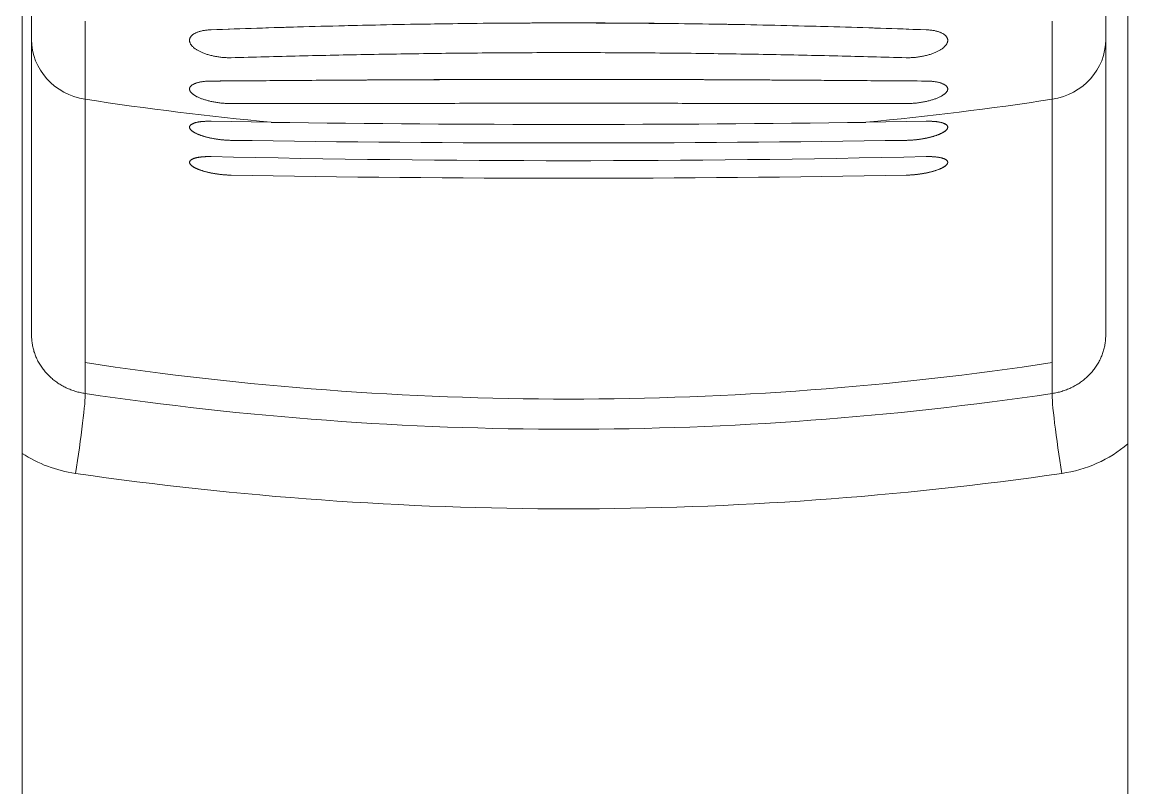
# Model space of a CAD drawing. Header units: millimetres. Extents: x 2046 to 14753, y 2361 to 29276.
# Drawn here: x 10220.914 to 10222.664, y 3723.479 to 3724.69 of the extents above; entities that cross this region are included whole.
import ezdxf

# ---------------------------------------------------------------- set-up
doc = ezdxf.new("R2010")
doc.units = ezdxf.units.MM

msp = doc.modelspace()

# ---------------------------------------------------------------- linework, layer by layer
at = {"color": 8, "lineweight": 9}
for p, q in [((10220.9138, 3721.6286), (10220.9138, 3725.1957)), ((10222.6638, 3725.1957), (10222.6638, 3722.0886)), ((10222.6638, 3721.6286), (10222.6638, 3725.1957))]:
    msp.add_line(p, q, dxfattribs=at)
at = {"color": 8, "lineweight": 9, "ltscale": 0.029478}
for p, q in [((10220.9288, 3724.6628), (10220.9288, 3724.7807)), ((10222.6288, 3724.7807), (10222.6288, 3724.6628))]:
    msp.add_line(p, q, dxfattribs=at)
at = {"color": 8, "lineweight": 9, "ltscale": 0.030811}
for p, q in [((10221.0133, 3724.5681), (10221.0135, 3724.6914)), ((10222.5442, 3724.5681), (10222.544, 3724.6914))]:
    msp.add_line(p, q, dxfattribs=at)
at = {"color": 8, "lineweight": 9, "ltscale": 3.1e-05}
msp.add_line((10221.6759, 3724.6885), (10221.6758, 3724.6885), dxfattribs=at)
at = {"color": 8, "lineweight": 9, "ltscale": 0.103681}
for p, q in [((10220.9288, 3724.6628), (10220.9288, 3724.2481)), ((10222.6288, 3724.2481), (10222.6288, 3724.6628))]:
    msp.add_line(p, q, dxfattribs=at)
at = {"color": 8, "lineweight": 9, "ltscale": 3e-05}
msp.add_line((10221.6759, 3724.5995), (10221.6758, 3724.5995), dxfattribs=at)
at = {"color": 8, "lineweight": 9, "ltscale": 0.104175}
for p, q in [((10221.0135, 3724.1514), (10221.0133, 3724.5681)), ((10222.5441, 3724.1514), (10222.5442, 3724.5681))]:
    msp.add_line(p, q, dxfattribs=at)
at = {"color": 8, "lineweight": 9, "ltscale": 0.023776}
for p, q in [((10221.2131, 3724.5333), (10221.3081, 3724.5317)), ((10221.2131, 3724.5333), (10221.3081, 3724.5317)), ((10222.3445, 3724.5333), (10222.2494, 3724.5317)), ((10222.3445, 3724.5333), (10222.2494, 3724.5317))]:
    msp.add_line(p, q, dxfattribs=at)
at = {"color": 8, "lineweight": 9, "ltscale": 0.013466}
for p, q in [((10220.9288, 3724.1942), (10220.9288, 3724.2481)), ((10222.6288, 3724.2481), (10222.6288, 3724.1942))]:
    msp.add_line(p, q, dxfattribs=at)
at = {"color": 8, "lineweight": 9, "ltscale": 0.012209}
for p, q in [((10221.0135, 3724.1026), (10221.0135, 3724.1514)), ((10222.5441, 3724.1514), (10222.5441, 3724.1026))]:
    msp.add_line(p, q, dxfattribs=at)
at = {"color": 8, "lineweight": 9}
for centre, radius, start, end in [((10221.8143, 3708.3523), 16.3368, 90.48595, 92.1093), ((10221.7699, 3709.4821), 15.2067, 87.83466, 90.3542), ((10221.9967, 3629.0332), 95.5668, 90.192404, 90.469839), ((10221.7788, 3758.401), 33.8727, 269.20391, 270.79609), ((10221.7788, 3758.401), 33.8727, 269.20391, 270.79609), ((10221.7788, 3759.3585), 34.8595, 269.12181, 270.87821), ((10221.7788, 3759.3585), 34.8595, 269.12181, 270.87821), ((10221.7788, 3749.1254), 24.6545, 268.6852, 271.31481), ((10221.7788, 3749.1254), 24.6545, 268.6852, 271.31481), ((10221.7788, 3754.1301), 29.6869, 268.96878, 271.03124), ((10221.7788, 3754.1301), 29.6869, 268.96878, 271.03124), ((10221.7788, 3729.2502), 5.2042, 261.5437, 278.4562), ((10222.5307, 3724.1811), 0.2069, 277.9748, 310.0872), ((10221.0275, 3724.1831), 0.209, 237.0181, 261.9168), ((10221.7788, 3729.3829), 5.4628, 261.7843, 278.2154)]:
    msp.add_arc(centre, radius, start, end, dxfattribs=at)
at = {"color": 8, "lineweight": 9, "extrusion": (0, 0, -1)}
for centre, major_axis, ratio, start_param, end_param in [((10221.0288, 3724.6628), (-0.1, 0), 0.958405, 4.867691, 6.283185), ((10222.5288, 3724.6628), (-0.1, 0), 0.958405, 3.141593, 4.557087), ((10221.7788, 3729.3352), (4.9333, 0), 0.978148, 1.666339, 1.726589), ((10221.7788, 3729.3352), (4.9333, 0), 0.978148, 1.415004, 1.475254), ((10221.7788, 3728.9845), (5, 0), 0.978148, 1.417131, 1.724462), ((10220.9982, 3724.0059), (-0.0147, -0.0989), 0.04577, 3.348748, 5.011362), ((10222.5594, 3724.0059), (0.0147, -0.0989), 0.04577, 1.271824, 2.934438)]:
    msp.add_ellipse(centre, major_axis=major_axis, ratio=ratio, start_param=start_param, end_param=end_param, dxfattribs=at)
at = {"color": 8, "lineweight": 9}
for points, knots in [([(10221.2131, 3724.6781), (10221.212, 3724.6781), (10221.2099, 3724.6779), (10221.2069, 3724.6777), (10221.204, 3724.6773), (10221.2012, 3724.6769), (10221.1986, 3724.6764), (10221.1962, 3724.6758), (10221.1939, 3724.6751), (10221.1918, 3724.6744), (10221.1898, 3724.6736), (10221.188, 3724.6728), (10221.1864, 3724.6719), (10221.1849, 3724.671), (10221.1836, 3724.67), (10221.1825, 3724.669), (10221.1815, 3724.668), (10221.1806, 3724.6669), (10221.18, 3724.6658), (10221.1794, 3724.6647), (10221.179, 3724.6635), (10221.1788, 3724.6624), (10221.1788, 3724.6616), (10221.1788, 3724.6612)], [0, 0, 0, 0, 0.0316394, 0.0622014, 0.0915354, 0.1194853, 0.1459957, 0.1711126, 0.1948498, 0.2172246, 0.2382661, 0.2580142, 0.27652, 0.2938463, 0.3100679, 0.3252728, 0.3395634, 0.3530571, 0.3658845, 0.3781889, 0.3901268, 0.4018642, 0.4135723, 0.4135723, 0.4135723, 0.4135723]), ([(10221.2131, 3724.6781), (10221.212, 3724.6781), (10221.2099, 3724.6779), (10221.2069, 3724.6777), (10221.204, 3724.6773), (10221.2012, 3724.6769), (10221.1986, 3724.6764), (10221.1962, 3724.6758), (10221.1939, 3724.6751), (10221.1918, 3724.6744), (10221.1898, 3724.6736), (10221.188, 3724.6728), (10221.1864, 3724.6719), (10221.1849, 3724.671), (10221.1836, 3724.67), (10221.1825, 3724.669), (10221.1815, 3724.668), (10221.1806, 3724.6669), (10221.18, 3724.6658), (10221.1794, 3724.6647), (10221.179, 3724.6635), (10221.1788, 3724.6624), (10221.1788, 3724.6616), (10221.1788, 3724.6612)], [0, 0, 0, 0, 0.031643, 0.0622102, 0.0915454, 0.1194935, 0.1460047, 0.171123, 0.1948618, 0.2172383, 0.2382811, 0.2580299, 0.2765358, 0.2938616, 0.3100827, 0.3252873, 0.3395779, 0.3530718, 0.3658994, 0.3782042, 0.3901427, 0.4018809, 0.4135901, 0.4135901, 0.4135901, 0.4135901]), ([(10222.3445, 3724.6781), (10222.3204, 3724.6789), (10222.2718, 3724.6806), (10222.1983, 3724.6828), (10222.1236, 3724.6847), (10222.048, 3724.6864), (10221.9716, 3724.6876), (10221.8947, 3724.6885), (10221.8174, 3724.6889), (10221.7401, 3724.6889), (10221.6628, 3724.6885), (10221.5859, 3724.6876), (10221.5095, 3724.6864), (10221.4339, 3724.6847), (10221.3593, 3724.6828), (10221.2857, 3724.6806), (10221.2371, 3724.6789), (10221.2131, 3724.6781)], [0, 0, 0, 0, 0.723055, 1.459145, 2.206572, 2.963511, 3.728013, 4.498008, 5.271314, 6.04569, 6.818924, 7.588845, 8.35333, 9.110305, 9.857773, 10.593886, 11.316945, 11.316945, 11.316945, 11.316945]), ([(10222.3445, 3724.6781), (10222.3455, 3724.6781), (10222.3476, 3724.6779), (10222.3506, 3724.6777), (10222.3536, 3724.6773), (10222.3563, 3724.6769), (10222.3589, 3724.6764), (10222.3614, 3724.6758), (10222.3636, 3724.6751), (10222.3658, 3724.6744), (10222.3677, 3724.6736), (10222.3695, 3724.6728), (10222.3711, 3724.6719), (10222.3726, 3724.671), (10222.3739, 3724.67), (10222.3751, 3724.669), (10222.3761, 3724.668), (10222.3769, 3724.6669), (10222.3776, 3724.6658), (10222.3781, 3724.6647), (10222.3785, 3724.6635), (10222.3787, 3724.6624), (10222.3788, 3724.6616), (10222.3788, 3724.6612)], [0, 0, 0, 0, 0.0316394, 0.0622014, 0.0915354, 0.1194853, 0.1459957, 0.1711126, 0.1948498, 0.2172246, 0.2382661, 0.2580142, 0.27652, 0.2938463, 0.3100679, 0.3252728, 0.3395634, 0.3530571, 0.3658845, 0.3781889, 0.3901268, 0.4018642, 0.4135723, 0.4135723, 0.4135723, 0.4135723]), ([(10222.3445, 3724.6781), (10222.3455, 3724.6781), (10222.3476, 3724.6779), (10222.3506, 3724.6777), (10222.3536, 3724.6773), (10222.3563, 3724.6769), (10222.3589, 3724.6764), (10222.3614, 3724.6758), (10222.3636, 3724.6751), (10222.3658, 3724.6744), (10222.3677, 3724.6736), (10222.3695, 3724.6728), (10222.3711, 3724.6719), (10222.3726, 3724.671), (10222.3739, 3724.67), (10222.3751, 3724.669), (10222.3761, 3724.668), (10222.3769, 3724.6669), (10222.3776, 3724.6658), (10222.3781, 3724.6647), (10222.3785, 3724.6635), (10222.3787, 3724.6624), (10222.3788, 3724.6616), (10222.3788, 3724.6612)], [0, 0, 0, 0, 0.031643, 0.0622102, 0.0915454, 0.1194935, 0.1460047, 0.171123, 0.1948618, 0.2172383, 0.2382811, 0.2580299, 0.2765358, 0.2938616, 0.3100827, 0.3252873, 0.3395779, 0.3530718, 0.3658994, 0.3782042, 0.3901427, 0.4018809, 0.4135901, 0.4135901, 0.4135901, 0.4135901]), ([(10221.1788, 3724.6612), (10221.1788, 3724.6608), (10221.1788, 3724.6601), (10221.179, 3724.6589), (10221.1794, 3724.6578), (10221.1798, 3724.6566), (10221.1805, 3724.6554), (10221.1812, 3724.6543), (10221.1821, 3724.6531), (10221.1831, 3724.6519), (10221.1843, 3724.6508), (10221.1856, 3724.6496), (10221.1871, 3724.6485), (10221.1887, 3724.6474), (10221.1904, 3724.6462), (10221.1923, 3724.6451), (10221.1943, 3724.6441), (10221.1965, 3724.643), (10221.1988, 3724.642), (10221.2012, 3724.641), (10221.2038, 3724.64), (10221.2065, 3724.6391), (10221.2094, 3724.6383), (10221.2123, 3724.6375), (10221.2154, 3724.6367), (10221.2185, 3724.6361), (10221.2217, 3724.6355), (10221.225, 3724.635), (10221.2283, 3724.6345), (10221.2316, 3724.6342), (10221.2349, 3724.634), (10221.2381, 3724.6338), (10221.2413, 3724.6338), (10221.2434, 3724.6338), (10221.2445, 3724.6338)], [0, 0, 0, 0, 0.0113057, 0.0228815, 0.0348593, 0.0473585, 0.0604849, 0.0743312, 0.0889778, 0.1044941, 0.1209405, 0.1383695, 0.156827, 0.1763537, 0.1969869, 0.2187582, 0.2416882, 0.2657861, 0.2910488, 0.3174604, 0.3449919, 0.3735998, 0.4032258, 0.4338142, 0.4652945, 0.49746, 0.5301433, 0.56327, 0.5965865, 0.629821, 0.6628861, 0.69561, 0.7276927, 0.7588864, 0.7588864, 0.7588864, 0.7588864]), ([(10221.1788, 3724.6612), (10221.1788, 3724.6608), (10221.1788, 3724.6601), (10221.179, 3724.6589), (10221.1794, 3724.6578), (10221.1798, 3724.6566), (10221.1805, 3724.6554), (10221.1812, 3724.6543), (10221.1821, 3724.6531), (10221.1831, 3724.6519), (10221.1843, 3724.6508), (10221.1856, 3724.6496), (10221.1871, 3724.6485), (10221.1887, 3724.6474), (10221.1904, 3724.6462), (10221.1923, 3724.6451), (10221.1943, 3724.6441), (10221.1965, 3724.643), (10221.1988, 3724.642), (10221.2012, 3724.641), (10221.2038, 3724.64), (10221.2065, 3724.6391), (10221.2094, 3724.6383), (10221.2123, 3724.6375), (10221.2154, 3724.6367), (10221.2185, 3724.6361), (10221.2217, 3724.6355), (10221.225, 3724.635), (10221.2283, 3724.6345), (10221.2316, 3724.6342), (10221.2349, 3724.634), (10221.2381, 3724.6338), (10221.2413, 3724.6338), (10221.2434, 3724.6338), (10221.2445, 3724.6338)], [0, 0, 0, 0, 0.0113057, 0.0228818, 0.0348599, 0.0473594, 0.0604863, 0.0743329, 0.0889797, 0.1044961, 0.1209425, 0.1383714, 0.1568289, 0.1763558, 0.1969888, 0.2187592, 0.2416881, 0.265785, 0.2910474, 0.3174594, 0.3449914, 0.3735994, 0.4032247, 0.4338118, 0.4652908, 0.4974556, 0.5301375, 0.5632626, 0.5965777, 0.6298107, 0.6628755, 0.6955987, 0.7276787, 0.75887, 0.75887, 0.75887, 0.75887]), ([(10222.3788, 3724.6612), (10222.3788, 3724.6608), (10222.3787, 3724.6601), (10222.3785, 3724.6589), (10222.3782, 3724.6578), (10222.3777, 3724.6566), (10222.3771, 3724.6554), (10222.3763, 3724.6543), (10222.3754, 3724.6531), (10222.3744, 3724.6519), (10222.3732, 3724.6508), (10222.3719, 3724.6496), (10222.3705, 3724.6485), (10222.3689, 3724.6474), (10222.3671, 3724.6462), (10222.3652, 3724.6451), (10222.3632, 3724.6441), (10222.3611, 3724.643), (10222.3587, 3724.642), (10222.3563, 3724.641), (10222.3537, 3724.64), (10222.351, 3724.6391), (10222.3482, 3724.6383), (10222.3452, 3724.6375), (10222.3422, 3724.6367), (10222.339, 3724.6361), (10222.3358, 3724.6355), (10222.3326, 3724.635), (10222.3293, 3724.6345), (10222.326, 3724.6342), (10222.3227, 3724.634), (10222.3194, 3724.6338), (10222.3162, 3724.6338), (10222.3141, 3724.6338), (10222.3131, 3724.6338)], [0, 0, 0, 0, 0.0113057, 0.0228815, 0.0348593, 0.0473585, 0.0604849, 0.0743312, 0.0889778, 0.1044941, 0.1209405, 0.1383695, 0.156827, 0.1763537, 0.1969869, 0.2187582, 0.2416882, 0.2657861, 0.2910488, 0.3174604, 0.3449919, 0.3735998, 0.4032258, 0.4338142, 0.4652945, 0.49746, 0.5301433, 0.56327, 0.5965865, 0.629821, 0.6628861, 0.69561, 0.7276927, 0.7588864, 0.7588864, 0.7588864, 0.7588864]), ([(10222.3788, 3724.6612), (10222.3788, 3724.6608), (10222.3787, 3724.6601), (10222.3785, 3724.6589), (10222.3782, 3724.6578), (10222.3777, 3724.6566), (10222.3771, 3724.6554), (10222.3763, 3724.6543), (10222.3754, 3724.6531), (10222.3744, 3724.6519), (10222.3732, 3724.6508), (10222.3719, 3724.6496), (10222.3705, 3724.6485), (10222.3689, 3724.6474), (10222.3671, 3724.6462), (10222.3652, 3724.6451), (10222.3632, 3724.6441), (10222.3611, 3724.643), (10222.3587, 3724.642), (10222.3563, 3724.641), (10222.3537, 3724.64), (10222.351, 3724.6391), (10222.3482, 3724.6383), (10222.3452, 3724.6375), (10222.3422, 3724.6367), (10222.339, 3724.6361), (10222.3358, 3724.6355), (10222.3326, 3724.635), (10222.3293, 3724.6345), (10222.326, 3724.6342), (10222.3227, 3724.634), (10222.3194, 3724.6338), (10222.3162, 3724.6338), (10222.3141, 3724.6338), (10222.3131, 3724.6338)], [0, 0, 0, 0, 0.0113057, 0.0228818, 0.0348599, 0.0473594, 0.0604863, 0.0743329, 0.0889797, 0.1044961, 0.1209425, 0.1383714, 0.1568289, 0.1763558, 0.1969888, 0.2187592, 0.2416881, 0.265785, 0.2910474, 0.3174594, 0.3449914, 0.3735994, 0.4032247, 0.4338118, 0.4652908, 0.4974556, 0.5301375, 0.5632626, 0.5965777, 0.6298107, 0.6628755, 0.6955987, 0.7276787, 0.75887, 0.75887, 0.75887, 0.75887]), ([(10222.3131, 3724.6338), (10222.2951, 3724.6343), (10222.259, 3724.6353), (10222.2045, 3724.6366), (10222.1492, 3724.6379), (10222.0933, 3724.639), (10222.0369, 3724.6399), (10221.98, 3724.6407), (10221.9228, 3724.6413), (10221.8653, 3724.6417), (10221.8076, 3724.6419), (10221.7499, 3724.6419), (10221.6923, 3724.6417), (10221.6348, 3724.6413), (10221.5775, 3724.6407), (10221.5206, 3724.6399), (10221.4642, 3724.639), (10221.4083, 3724.6379), (10221.353, 3724.6366), (10221.2985, 3724.6353), (10221.2624, 3724.6343), (10221.2445, 3724.6338)], [0, 0, 0, 0, 0.537875, 1.083667, 1.636601, 2.195853, 2.760556, 3.329796, 3.902615, 4.478014, 5.054955, 5.632393, 6.209291, 6.784632, 7.357411, 7.926647, 8.491377, 9.050664, 9.603622, 10.149426, 10.687302, 10.687302, 10.687302, 10.687302]), ([(10222.3131, 3724.6338), (10222.2951, 3724.6343), (10222.259, 3724.6353), (10222.2045, 3724.6366), (10222.1492, 3724.6379), (10222.0933, 3724.639), (10222.0369, 3724.6399), (10221.98, 3724.6407), (10221.9228, 3724.6413), (10221.8653, 3724.6417), (10221.8076, 3724.6419), (10221.7499, 3724.6419), (10221.6923, 3724.6417), (10221.6348, 3724.6413), (10221.5775, 3724.6407), (10221.5206, 3724.6399), (10221.4642, 3724.639), (10221.4083, 3724.6379), (10221.353, 3724.6366), (10221.2985, 3724.6353), (10221.2624, 3724.6343), (10221.2445, 3724.6338)], [0, 0, 0, 0, 0.537874, 1.083666, 1.636602, 2.195857, 2.760563, 3.329806, 3.902627, 4.478025, 5.054962, 5.632395, 6.20929, 6.784629, 7.35741, 7.926649, 8.491381, 9.050666, 9.603624, 10.149426, 10.687302, 10.687302, 10.687302, 10.687302]), ([(10221.2131, 3724.5969), (10221.212, 3724.5969), (10221.21, 3724.5969), (10221.2069, 3724.5967), (10221.2041, 3724.5965), (10221.2013, 3724.5962), (10221.1987, 3724.5959), (10221.1963, 3724.5955), (10221.194, 3724.595), (10221.1919, 3724.5945), (10221.1899, 3724.5939), (10221.1881, 3724.5933), (10221.1865, 3724.5926), (10221.185, 3724.5919), (10221.1837, 3724.5912), (10221.1825, 3724.5904), (10221.1815, 3724.5896), (10221.1807, 3724.5888), (10221.18, 3724.5879), (10221.1794, 3724.587), (10221.179, 3724.5861), (10221.1788, 3724.5852), (10221.1788, 3724.5846), (10221.1788, 3724.5843)], [0, 0, 0, 0, 0.0313486, 0.0615392, 0.0904628, 0.1180369, 0.144206, 0.1689408, 0.1922317, 0.2140812, 0.2345027, 0.2535205, 0.2711699, 0.2874975, 0.3025628, 0.3164391, 0.3292165, 0.3410052, 0.3519362, 0.3621656, 0.3718768, 0.3812787, 0.3905971, 0.3905971, 0.3905971, 0.3905971]), ([(10221.2131, 3724.5969), (10221.212, 3724.5969), (10221.21, 3724.5969), (10221.2069, 3724.5967), (10221.2041, 3724.5965), (10221.2013, 3724.5962), (10221.1987, 3724.5959), (10221.1963, 3724.5955), (10221.194, 3724.595), (10221.1919, 3724.5945), (10221.1899, 3724.5939), (10221.1881, 3724.5933), (10221.1865, 3724.5926), (10221.185, 3724.5919), (10221.1837, 3724.5912), (10221.1825, 3724.5904), (10221.1815, 3724.5896), (10221.1807, 3724.5888), (10221.18, 3724.5879), (10221.1794, 3724.587), (10221.179, 3724.5861), (10221.1788, 3724.5852), (10221.1788, 3724.5846), (10221.1788, 3724.5843)], [0, 0, 0, 0, 0.031352, 0.0615459, 0.0904721, 0.1180485, 0.1442196, 0.1689564, 0.1922494, 0.2141009, 0.2345239, 0.2535426, 0.271192, 0.2875192, 0.3025836, 0.3164592, 0.3292363, 0.3410246, 0.3519555, 0.3621849, 0.3718965, 0.381299, 0.3906187, 0.3906187, 0.3906187, 0.3906187]), ([(10222.3445, 3724.5969), (10222.3255, 3724.597), (10222.2873, 3724.5973), (10222.2296, 3724.5977), (10222.1711, 3724.5981), (10222.1119, 3724.5985), (10222.0522, 3724.5988), (10221.9919, 3724.5991), (10221.9313, 3724.5994), (10221.8704, 3724.5995), (10221.8093, 3724.5996), (10221.7482, 3724.5996), (10221.6871, 3724.5995), (10221.6262, 3724.5994), (10221.5656, 3724.5991), (10221.5054, 3724.5988), (10221.4456, 3724.5985), (10221.3865, 3724.5981), (10221.328, 3724.5977), (10221.2702, 3724.5973), (10221.232, 3724.597), (10221.2131, 3724.5969)], [0, 0, 0, 0, 0.569045, 1.146597, 1.731824, 2.323844, 2.921723, 3.524478, 4.131078, 4.740447, 5.351471, 5.963028, 6.574009, 7.183319, 7.789879, 8.39263, 8.990535, 9.582585, 10.167835, 10.745397, 11.314444, 11.314444, 11.314444, 11.314444]), ([(10222.3445, 3724.5969), (10222.3252, 3724.597), (10222.2863, 3724.5973), (10222.2276, 3724.5977), (10222.1681, 3724.5981), (10222.1079, 3724.5985), (10222.0471, 3724.5988), (10221.9859, 3724.5991), (10221.9242, 3724.5994), (10221.8623, 3724.5995), (10221.8002, 3724.5996), (10221.738, 3724.5996), (10221.6966, 3724.5995), (10221.6759, 3724.5995)], [0, 0, 0, 0, 0.578597, 1.165972, 1.761249, 2.363498, 2.971736, 3.584926, 4.201983, 4.821774, 5.443124, 6.064853, 6.685795, 6.685795, 6.685795, 6.685795]), ([(10222.3445, 3724.5969), (10222.3455, 3724.5969), (10222.3476, 3724.5969), (10222.3506, 3724.5967), (10222.3535, 3724.5965), (10222.3562, 3724.5962), (10222.3588, 3724.5959), (10222.3612, 3724.5955), (10222.3635, 3724.595), (10222.3656, 3724.5945), (10222.3676, 3724.5939), (10222.3694, 3724.5933), (10222.371, 3724.5926), (10222.3725, 3724.5919), (10222.3738, 3724.5912), (10222.375, 3724.5904), (10222.376, 3724.5896), (10222.3769, 3724.5888), (10222.3776, 3724.5879), (10222.3781, 3724.587), (10222.3785, 3724.5861), (10222.3787, 3724.5852), (10222.3788, 3724.5846), (10222.3788, 3724.5843)], [0, 0, 0, 0, 0.0313486, 0.0615392, 0.0904628, 0.1180369, 0.144206, 0.1689408, 0.1922317, 0.2140812, 0.2345027, 0.2535205, 0.2711699, 0.2874975, 0.3025628, 0.3164391, 0.3292165, 0.3410052, 0.3519362, 0.3621656, 0.3718768, 0.3812787, 0.3905971, 0.3905971, 0.3905971, 0.3905971]), ([(10222.3445, 3724.5969), (10222.3455, 3724.5969), (10222.3476, 3724.5969), (10222.3506, 3724.5967), (10222.3535, 3724.5965), (10222.3562, 3724.5962), (10222.3588, 3724.5959), (10222.3612, 3724.5955), (10222.3635, 3724.595), (10222.3656, 3724.5945), (10222.3676, 3724.5939), (10222.3694, 3724.5933), (10222.371, 3724.5926), (10222.3725, 3724.5919), (10222.3738, 3724.5912), (10222.375, 3724.5904), (10222.376, 3724.5896), (10222.3769, 3724.5888), (10222.3776, 3724.5879), (10222.3781, 3724.587), (10222.3785, 3724.5861), (10222.3787, 3724.5852), (10222.3788, 3724.5846), (10222.3788, 3724.5843)], [0, 0, 0, 0, 0.031352, 0.0615459, 0.0904721, 0.1180485, 0.1442196, 0.1689564, 0.1922494, 0.2141009, 0.2345239, 0.2535426, 0.271192, 0.2875192, 0.3025836, 0.3164592, 0.3292363, 0.3410246, 0.3519555, 0.3621849, 0.3718965, 0.381299, 0.3906187, 0.3906187, 0.3906187, 0.3906187]), ([(10221.1788, 3724.5843), (10221.1788, 3724.584), (10221.1788, 3724.5834), (10221.179, 3724.5824), (10221.1794, 3724.5815), (10221.1799, 3724.5806), (10221.1805, 3724.5796), (10221.1813, 3724.5787), (10221.1822, 3724.5778), (10221.1832, 3724.5768), (10221.1844, 3724.5759), (10221.1857, 3724.5749), (10221.1872, 3724.574), (10221.1888, 3724.573), (10221.1905, 3724.5721), (10221.1924, 3724.5712), (10221.1945, 3724.5703), (10221.1967, 3724.5694), (10221.199, 3724.5686), (10221.2015, 3724.5677), (10221.204, 3724.5669), (10221.2068, 3724.5662), (10221.2096, 3724.5654), (10221.2126, 3724.5647), (10221.2156, 3724.5641), (10221.2187, 3724.5635), (10221.2219, 3724.563), (10221.2252, 3724.5625), (10221.2284, 3724.5621), (10221.2317, 3724.5618), (10221.235, 3724.5615), (10221.2382, 3724.5613), (10221.2414, 3724.5612), (10221.2435, 3724.5612), (10221.2445, 3724.5612)], [0, 0, 0, 0, 0.0090176, 0.0183578, 0.0281917, 0.0386665, 0.0499052, 0.0620088, 0.0750596, 0.0891249, 0.1042601, 0.120511, 0.1379162, 0.1565085, 0.1763167, 0.1973631, 0.2196592, 0.2432046, 0.2679867, 0.29398, 0.3211454, 0.349429, 0.3787616, 0.4090792, 0.4402932, 0.4721893, 0.5046046, 0.5374522, 0.5704727, 0.6034071, 0.6361656, 0.6685705, 0.7003328, 0.7312141, 0.7312141, 0.7312141, 0.7312141]), ([(10221.1788, 3724.5843), (10221.1788, 3724.584), (10221.1788, 3724.5834), (10221.179, 3724.5824), (10221.1794, 3724.5815), (10221.1799, 3724.5806), (10221.1805, 3724.5796), (10221.1813, 3724.5787), (10221.1822, 3724.5778), (10221.1832, 3724.5768), (10221.1844, 3724.5759), (10221.1857, 3724.5749), (10221.1872, 3724.574), (10221.1888, 3724.573), (10221.1906, 3724.5721), (10221.1924, 3724.5712), (10221.1945, 3724.5703), (10221.1967, 3724.5694), (10221.199, 3724.5686), (10221.2015, 3724.5677), (10221.204, 3724.5669), (10221.2068, 3724.5662), (10221.2096, 3724.5654), (10221.2126, 3724.5647), (10221.2156, 3724.5641), (10221.2187, 3724.5635), (10221.2219, 3724.563), (10221.2252, 3724.5625), (10221.2284, 3724.5621), (10221.2317, 3724.5618), (10221.235, 3724.5615), (10221.2382, 3724.5613), (10221.2414, 3724.5612), (10221.2435, 3724.5612), (10221.2445, 3724.5612)], [0, 0, 0, 0, 0.0090176, 0.0183583, 0.028193, 0.0386687, 0.0499084, 0.062013, 0.0750647, 0.0891307, 0.1042665, 0.1205178, 0.1379235, 0.1565162, 0.1763244, 0.1973701, 0.2196651, 0.2432095, 0.2679912, 0.2939848, 0.3211505, 0.3494339, 0.3787653, 0.409081, 0.4402932, 0.4721878, 0.504601, 0.5374463, 0.5704645, 0.6033964, 0.6361536, 0.668557, 0.7003156, 0.7311938, 0.7311938, 0.7311938, 0.7311938]), ([(10222.3788, 3724.5843), (10222.3788, 3724.584), (10222.3787, 3724.5834), (10222.3785, 3724.5824), (10222.3782, 3724.5815), (10222.3777, 3724.5806), (10222.377, 3724.5796), (10222.3763, 3724.5787), (10222.3754, 3724.5778), (10222.3743, 3724.5768), (10222.3731, 3724.5759), (10222.3718, 3724.5749), (10222.3703, 3724.574), (10222.3687, 3724.573), (10222.367, 3724.5721), (10222.3651, 3724.5712), (10222.363, 3724.5703), (10222.3609, 3724.5694), (10222.3585, 3724.5686), (10222.3561, 3724.5677), (10222.3535, 3724.5669), (10222.3508, 3724.5662), (10222.3479, 3724.5654), (10222.345, 3724.5647), (10222.3419, 3724.5641), (10222.3388, 3724.5635), (10222.3356, 3724.563), (10222.3324, 3724.5625), (10222.3291, 3724.5621), (10222.3258, 3724.5618), (10222.3226, 3724.5615), (10222.3193, 3724.5613), (10222.3162, 3724.5612), (10222.3141, 3724.5612), (10222.3131, 3724.5612)], [0, 0, 0, 0, 0.0090176, 0.0183578, 0.0281917, 0.0386665, 0.0499052, 0.0620088, 0.0750596, 0.0891249, 0.1042601, 0.120511, 0.1379162, 0.1565085, 0.1763167, 0.1973631, 0.2196592, 0.2432046, 0.2679867, 0.29398, 0.3211454, 0.349429, 0.3787616, 0.4090792, 0.4402932, 0.4721893, 0.5046046, 0.5374522, 0.5704727, 0.6034071, 0.6361656, 0.6685705, 0.7003328, 0.7312141, 0.7312141, 0.7312141, 0.7312141]), ([(10222.3788, 3724.5843), (10222.3788, 3724.584), (10222.3787, 3724.5834), (10222.3785, 3724.5824), (10222.3782, 3724.5815), (10222.3777, 3724.5806), (10222.377, 3724.5796), (10222.3763, 3724.5787), (10222.3754, 3724.5778), (10222.3743, 3724.5768), (10222.3731, 3724.5759), (10222.3718, 3724.5749), (10222.3703, 3724.574), (10222.3687, 3724.573), (10222.367, 3724.5721), (10222.3651, 3724.5712), (10222.363, 3724.5703), (10222.3609, 3724.5694), (10222.3585, 3724.5686), (10222.3561, 3724.5677), (10222.3535, 3724.5669), (10222.3508, 3724.5662), (10222.3479, 3724.5654), (10222.345, 3724.5647), (10222.3419, 3724.5641), (10222.3388, 3724.5635), (10222.3356, 3724.563), (10222.3324, 3724.5625), (10222.3291, 3724.5621), (10222.3258, 3724.5618), (10222.3226, 3724.5615), (10222.3193, 3724.5613), (10222.3162, 3724.5612), (10222.3141, 3724.5612), (10222.3131, 3724.5612)], [0, 0, 0, 0, 0.0090176, 0.0183583, 0.028193, 0.0386687, 0.0499084, 0.062013, 0.0750647, 0.0891307, 0.1042665, 0.1205178, 0.1379235, 0.1565162, 0.1763244, 0.1973701, 0.2196651, 0.2432095, 0.2679912, 0.2939848, 0.3211505, 0.3494339, 0.3787653, 0.409081, 0.4402932, 0.4721878, 0.504601, 0.5374463, 0.5704645, 0.6033964, 0.6361536, 0.668557, 0.7003156, 0.7311938, 0.7311938, 0.7311938, 0.7311938]), ([(10222.3131, 3724.5612), (10222.2951, 3724.5612), (10222.2591, 3724.5611), (10222.2045, 3724.5612), (10222.1493, 3724.5613), (10222.0934, 3724.5614), (10222.037, 3724.5615), (10221.9801, 3724.5616), (10221.9228, 3724.5617), (10221.8653, 3724.5618), (10221.8076, 3724.5618), (10221.7499, 3724.5618), (10221.6922, 3724.5618), (10221.6347, 3724.5617), (10221.5774, 3724.5616), (10221.5205, 3724.5615), (10221.4641, 3724.5614), (10221.4082, 3724.5613), (10221.353, 3724.5612), (10221.2985, 3724.5611), (10221.2624, 3724.5612), (10221.2445, 3724.5612)], [0, 0, 0, 0, 0.537286, 1.082647, 1.635298, 2.194398, 2.759063, 3.328359, 3.901308, 4.47689, 5.054049, 5.631716, 6.208836, 6.784365, 7.357279, 7.926572, 8.491262, 9.050395, 9.603068, 10.14844, 10.685728, 10.685728, 10.685728, 10.685728]), ([(10222.3131, 3724.5612), (10222.2951, 3724.5612), (10222.2591, 3724.5611), (10222.2045, 3724.5612), (10222.1493, 3724.5613), (10222.0934, 3724.5614), (10222.037, 3724.5615), (10221.9801, 3724.5616), (10221.9228, 3724.5617), (10221.8653, 3724.5618), (10221.8076, 3724.5618), (10221.7499, 3724.5618), (10221.6922, 3724.5618), (10221.6347, 3724.5617), (10221.5774, 3724.5616), (10221.5205, 3724.5615), (10221.4641, 3724.5614), (10221.4082, 3724.5613), (10221.353, 3724.5612), (10221.2985, 3724.5611), (10221.2624, 3724.5612), (10221.2445, 3724.5612)], [0, 0, 0, 0, 0.537285, 1.082647, 1.635299, 2.194403, 2.759072, 3.328372, 3.901324, 4.476905, 5.054058, 5.631719, 6.208834, 6.784362, 7.357278, 7.926575, 8.491267, 9.050398, 9.60307, 10.148441, 10.685728, 10.685728, 10.685728, 10.685728]), ([(10221.2131, 3724.5333), (10221.2123, 3724.5334), (10221.2107, 3724.5334), (10221.2084, 3724.5334), (10221.2062, 3724.5333), (10221.204, 3724.5332), (10221.2018, 3724.5331), (10221.1998, 3724.533), (10221.1978, 3724.5328), (10221.1958, 3724.5325), (10221.194, 3724.5323), (10221.1923, 3724.532), (10221.1906, 3724.5316), (10221.189, 3724.5313), (10221.1876, 3724.5309), (10221.1862, 3724.5304), (10221.1849, 3724.53), (10221.1838, 3724.5295), (10221.1827, 3724.5289), (10221.1818, 3724.5284), (10221.181, 3724.5278), (10221.1803, 3724.5272), (10221.1798, 3724.5266), (10221.1793, 3724.5259), (10221.179, 3724.5253), (10221.1788, 3724.5246), (10221.1788, 3724.5241), (10221.1788, 3724.5239)], [0, 0, 0, 0, 0.0234599, 0.0464826, 0.0690163, 0.0910104, 0.1124159, 0.1331857, 0.1532748, 0.1726407, 0.1912439, 0.2090481, 0.2260206, 0.2421332, 0.2573627, 0.2716919, 0.2851102, 0.2976159, 0.3092173, 0.3199357, 0.3298088, 0.3388941, 0.347275, 0.3550651, 0.3624119, 0.3694951, 0.3765167, 0.3765167, 0.3765167, 0.3765167]), ([(10221.2131, 3724.5333), (10221.2123, 3724.5334), (10221.2107, 3724.5334), (10221.2084, 3724.5334), (10221.2062, 3724.5333), (10221.204, 3724.5332), (10221.2018, 3724.5331), (10221.1998, 3724.533), (10221.1978, 3724.5328), (10221.1959, 3724.5325), (10221.194, 3724.5323), (10221.1923, 3724.532), (10221.1906, 3724.5316), (10221.189, 3724.5313), (10221.1876, 3724.5309), (10221.1862, 3724.5304), (10221.1849, 3724.53), (10221.1838, 3724.5295), (10221.1827, 3724.5289), (10221.1818, 3724.5284), (10221.181, 3724.5278), (10221.1803, 3724.5272), (10221.1798, 3724.5266), (10221.1793, 3724.5259), (10221.179, 3724.5253), (10221.1788, 3724.5246), (10221.1788, 3724.5241), (10221.1788, 3724.5239)], [0, 0, 0, 0, 0.0234493, 0.046462, 0.0689861, 0.0909712, 0.1123683, 0.1331303, 0.1532123, 0.1725718, 0.1911695, 0.2089688, 0.2259375, 0.2420472, 0.2572749, 0.2716032, 0.2850217, 0.2975284, 0.3091317, 0.3198525, 0.329728, 0.3388159, 0.3471988, 0.3549902, 0.3623372, 0.3694188, 0.3764368, 0.3764368, 0.3764368, 0.3764368]), ([(10221.1788, 3724.5239), (10221.1788, 3724.5236), (10221.1788, 3724.5232), (10221.179, 3724.5225), (10221.1793, 3724.5218), (10221.1797, 3724.5211), (10221.1802, 3724.5204), (10221.1808, 3724.5196), (10221.1815, 3724.5189), (10221.1823, 3724.5182), (10221.1833, 3724.5175), (10221.1843, 3724.5168), (10221.1854, 3724.516), (10221.1867, 3724.5153), (10221.188, 3724.5146), (10221.1894, 3724.5139), (10221.1909, 3724.5132), (10221.1925, 3724.5126), (10221.1941, 3724.5119), (10221.1959, 3724.5113), (10221.1977, 3724.5106), (10221.1996, 3724.51), (10221.2015, 3724.5094), (10221.2035, 3724.5088), (10221.2056, 3724.5083), (10221.2077, 3724.5077), (10221.2098, 3724.5072), (10221.212, 3724.5068), (10221.2143, 3724.5063), (10221.2165, 3724.5059), (10221.2188, 3724.5055), (10221.2212, 3724.5051), (10221.2235, 3724.5047), (10221.2258, 3724.5044), (10221.2282, 3724.5041), (10221.2306, 3724.5039), (10221.2329, 3724.5037), (10221.2353, 3724.5035), (10221.2376, 3724.5033), (10221.2399, 3724.5032), (10221.2422, 3724.5031), (10221.2437, 3724.5031), (10221.2445, 3724.5031)], [0, 0, 0, 0, 0.0068007, 0.0138984, 0.021436, 0.0295288, 0.0382652, 0.0477094, 0.0579062, 0.0688847, 0.0806613, 0.0932428, 0.1066277, 0.1208084, 0.1357718, 0.1515004, 0.1679727, 0.1851646, 0.2030485, 0.2215947, 0.2407709, 0.2605425, 0.2808733, 0.3017253, 0.3230592, 0.3448342, 0.3670083, 0.3895386, 0.4123813, 0.4354918, 0.4588249, 0.4823346, 0.5059742, 0.5296964, 0.5534535, 0.5771974, 0.60088, 0.624453, 0.6478684, 0.6710784, 0.6940355, 0.716693, 0.716693, 0.716693, 0.716693]), ([(10221.1788, 3724.5239), (10221.1788, 3724.5237), (10221.1788, 3724.5232), (10221.179, 3724.5225), (10221.1793, 3724.5218), (10221.1797, 3724.5211), (10221.1802, 3724.5204), (10221.1808, 3724.5196), (10221.1815, 3724.5189), (10221.1823, 3724.5182), (10221.1833, 3724.5175), (10221.1843, 3724.5168), (10221.1854, 3724.516), (10221.1867, 3724.5153), (10221.188, 3724.5146), (10221.1894, 3724.5139), (10221.1909, 3724.5132), (10221.1925, 3724.5126), (10221.1941, 3724.5119), (10221.1959, 3724.5113), (10221.1977, 3724.5106), (10221.1995, 3724.51), (10221.2015, 3724.5094), (10221.2035, 3724.5088), (10221.2056, 3724.5083), (10221.2077, 3724.5077), (10221.2098, 3724.5072), (10221.212, 3724.5068), (10221.2143, 3724.5063), (10221.2165, 3724.5059), (10221.2188, 3724.5055), (10221.2211, 3724.5051), (10221.2235, 3724.5047), (10221.2258, 3724.5044), (10221.2282, 3724.5041), (10221.2306, 3724.5039), (10221.2329, 3724.5037), (10221.2353, 3724.5035), (10221.2376, 3724.5033), (10221.2399, 3724.5032), (10221.2422, 3724.5031), (10221.2437, 3724.5031), (10221.2445, 3724.5031)], [0, 0, 0, 0, 0.0068002, 0.0138957, 0.0214299, 0.0295185, 0.0382502, 0.0476896, 0.0578817, 0.0688557, 0.0806284, 0.0932064, 0.1065884, 0.1207667, 0.1357282, 0.1514554, 0.1679272, 0.1851189, 0.2030035, 0.2215508, 0.2407287, 0.2605027, 0.2808364, 0.301692, 0.3230299, 0.3448094, 0.3669885, 0.3895241, 0.4123725, 0.435489, 0.4588284, 0.4823447, 0.5059911, 0.5297202, 0.5534844, 0.5772354, 0.6009253, 0.6245056, 0.6479283, 0.6711455, 0.6941097, 0.7167741, 0.7167741, 0.7167741, 0.7167741]), ([(10222.3788, 3724.5239), (10222.3788, 3724.5237), (10222.3787, 3724.5232), (10222.3786, 3724.5225), (10222.3783, 3724.5218), (10222.3779, 3724.5211), (10222.3774, 3724.5204), (10222.3767, 3724.5196), (10222.376, 3724.5189), (10222.3752, 3724.5182), (10222.3743, 3724.5175), (10222.3732, 3724.5168), (10222.3721, 3724.516), (10222.3709, 3724.5153), (10222.3696, 3724.5146), (10222.3681, 3724.5139), (10222.3666, 3724.5132), (10222.3651, 3724.5126), (10222.3634, 3724.5119), (10222.3617, 3724.5113), (10222.3599, 3724.5106), (10222.358, 3724.51), (10222.356, 3724.5094), (10222.354, 3724.5088), (10222.352, 3724.5083), (10222.3499, 3724.5077), (10222.3477, 3724.5072), (10222.3455, 3724.5068), (10222.3433, 3724.5063), (10222.341, 3724.5059), (10222.3387, 3724.5055), (10222.3364, 3724.5051), (10222.3341, 3724.5047), (10222.3317, 3724.5044), (10222.3293, 3724.5041), (10222.327, 3724.5039), (10222.3246, 3724.5037), (10222.3223, 3724.5035), (10222.3199, 3724.5033), (10222.3176, 3724.5032), (10222.3153, 3724.5031), (10222.3138, 3724.5031), (10222.3131, 3724.5031)], [0, 0, 0, 0, 0.0068002, 0.0138958, 0.02143, 0.0295185, 0.0382498, 0.0476887, 0.0578801, 0.0688532, 0.0806246, 0.0932013, 0.1065821, 0.1207595, 0.1357206, 0.151448, 0.1679204, 0.1851131, 0.2029984, 0.2215461, 0.2407237, 0.2604966, 0.2808286, 0.3016818, 0.3230169, 0.3447937, 0.3669706, 0.389505, 0.4123531, 0.4354703, 0.4588109, 0.4823285, 0.505976, 0.529706, 0.5534706, 0.5772217, 0.600911, 0.6244906, 0.6479123, 0.67113, 0.6941048, 0.7167741, 0.7167741, 0.7167741, 0.7167741]), ([(10222.3131, 3724.5031), (10222.3138, 3724.5031), (10222.3154, 3724.5031), (10222.3177, 3724.5032), (10222.3201, 3724.5034), (10222.3225, 3724.5035), (10222.3249, 3724.5037), (10222.3273, 3724.5039), (10222.3297, 3724.5042), (10222.3322, 3724.5045), (10222.3346, 3724.5048), (10222.337, 3724.5052), (10222.3393, 3724.5056), (10222.3417, 3724.506), (10222.344, 3724.5064), (10222.3463, 3724.5069), (10222.3485, 3724.5074), (10222.3507, 3724.5079), (10222.3528, 3724.5085), (10222.3549, 3724.5091), (10222.3569, 3724.5097), (10222.3589, 3724.5103), (10222.3608, 3724.5109), (10222.3626, 3724.5116), (10222.3643, 3724.5123), (10222.366, 3724.513), (10222.3676, 3724.5137), (10222.369, 3724.5144), (10222.3704, 3724.5151), (10222.3717, 3724.5158), (10222.3729, 3724.5165), (10222.374, 3724.5173), (10222.375, 3724.518), (10222.3758, 3724.5188), (10222.3766, 3724.5195), (10222.3773, 3724.5202), (10222.3778, 3724.521), (10222.3782, 3724.5217), (10222.3785, 3724.5224), (10222.3787, 3724.5231), (10222.3788, 3724.5236), (10222.3788, 3724.5238)], [0, 0, 0, 0, 0.0232145, 0.0467423, 0.0705334, 0.0945368, 0.1187013, 0.1429751, 0.1673065, 0.1916435, 0.2159345, 0.240128, 0.264173, 0.288019, 0.3116165, 0.3349166, 0.3578717, 0.3804353, 0.4025622, 0.4242084, 0.445331, 0.4658886, 0.4858412, 0.5051509, 0.5237817, 0.5417, 0.5588748, 0.5752781, 0.5908856, 0.6056769, 0.6196365, 0.6327543, 0.6450272, 0.6564599, 0.6670677, 0.6768789, 0.6859383, 0.6943114, 0.7020895, 0.7093932, 0.7163736, 0.7163736, 0.7163736, 0.7163736]), ([(10222.3788, 3724.5238), (10222.3788, 3724.5241), (10222.3787, 3724.5245), (10222.3786, 3724.5252), (10222.3783, 3724.5258), (10222.3779, 3724.5265), (10222.3773, 3724.5271), (10222.3767, 3724.5277), (10222.376, 3724.5282), (10222.3751, 3724.5288), (10222.3742, 3724.5293), (10222.3731, 3724.5298), (10222.3719, 3724.5302), (10222.3707, 3724.5306), (10222.3693, 3724.5311), (10222.3678, 3724.5314), (10222.3663, 3724.5318), (10222.3646, 3724.5321), (10222.3629, 3724.5324), (10222.3611, 3724.5326), (10222.3593, 3724.5328), (10222.3573, 3724.533), (10222.3553, 3724.5331), (10222.3532, 3724.5332), (10222.3511, 3724.5333), (10222.3489, 3724.5334), (10222.3467, 3724.5334), (10222.3452, 3724.5334), (10222.3445, 3724.5333)], [0, 0, 0, 0, 0.0067669, 0.0135751, 0.0206065, 0.0280253, 0.0359686, 0.0445445, 0.0538335, 0.0638931, 0.0747622, 0.0864643, 0.0990112, 0.1124049, 0.1266395, 0.1417025, 0.1575761, 0.1742375, 0.1916598, 0.2098127, 0.2286628, 0.248174, 0.2683079, 0.2890239, 0.3102795, 0.3320309, 0.3542327, 0.3768383, 0.3768383, 0.3768383, 0.3768383]), ([(10222.3445, 3724.5333), (10222.3453, 3724.5334), (10222.3468, 3724.5334), (10222.3491, 3724.5334), (10222.3514, 3724.5333), (10222.3536, 3724.5332), (10222.3557, 3724.5331), (10222.3578, 3724.533), (10222.3598, 3724.5328), (10222.3617, 3724.5325), (10222.3635, 3724.5323), (10222.3653, 3724.532), (10222.3669, 3724.5316), (10222.3685, 3724.5313), (10222.37, 3724.5309), (10222.3713, 3724.5304), (10222.3726, 3724.53), (10222.3737, 3724.5295), (10222.3748, 3724.5289), (10222.3757, 3724.5284), (10222.3765, 3724.5278), (10222.3772, 3724.5272), (10222.3778, 3724.5266), (10222.3782, 3724.5259), (10222.3785, 3724.5253), (10222.3787, 3724.5246), (10222.3788, 3724.5241), (10222.3788, 3724.5239)], [0, 0, 0, 0, 0.0234494, 0.0464621, 0.0689862, 0.0909712, 0.1123681, 0.1331298, 0.1532114, 0.1725707, 0.191168, 0.2089672, 0.2259359, 0.2420457, 0.2572734, 0.2716017, 0.2850202, 0.297527, 0.3091303, 0.3198512, 0.3297269, 0.338815, 0.3471981, 0.3549898, 0.3623369, 0.3694187, 0.3764369, 0.3764369, 0.3764369, 0.3764369]), ([(10221.2131, 3724.4774), (10221.2123, 3724.4774), (10221.2108, 3724.4774), (10221.2086, 3724.4774), (10221.2064, 3724.4774), (10221.2043, 3724.4773), (10221.2022, 3724.4772), (10221.2002, 3724.4771), (10221.1983, 3724.4769), (10221.1964, 3724.4767), (10221.1946, 3724.4765), (10221.1929, 3724.4762), (10221.1913, 3724.4759), (10221.1897, 3724.4756), (10221.1883, 3724.4752), (10221.1869, 3724.4749), (10221.1856, 3724.4744), (10221.1845, 3724.474), (10221.1834, 3724.4735), (10221.1824, 3724.473), (10221.1816, 3724.4725), (10221.1808, 3724.472), (10221.1802, 3724.4714), (10221.1797, 3724.4708), (10221.1793, 3724.4702), (10221.179, 3724.4696), (10221.1788, 3724.469), (10221.1788, 3724.4685), (10221.1788, 3724.4683)], [0, 0, 0, 0, 0.0225771, 0.0447489, 0.0664689, 0.0876918, 0.1083735, 0.1284715, 0.1479452, 0.1667557, 0.1848669, 0.2022449, 0.2188592, 0.2346823, 0.2496911, 0.2638666, 0.2771955, 0.2896704, 0.301292, 0.3120701, 0.3220262, 0.3311968, 0.3396365, 0.3474235, 0.3546637, 0.3614942, 0.368081, 0.3746111, 0.3746111, 0.3746111, 0.3746111]), ([(10221.2131, 3724.4774), (10221.2123, 3724.4774), (10221.2107, 3724.4774), (10221.2084, 3724.4774), (10221.2062, 3724.4774), (10221.204, 3724.4773), (10221.2018, 3724.4772), (10221.1998, 3724.477), (10221.1978, 3724.4768), (10221.1959, 3724.4766), (10221.194, 3724.4764), (10221.1923, 3724.4761), (10221.1906, 3724.4758), (10221.189, 3724.4754), (10221.1876, 3724.475), (10221.1862, 3724.4746), (10221.1849, 3724.4742), (10221.1838, 3724.4737), (10221.1827, 3724.4732), (10221.1818, 3724.4727), (10221.181, 3724.4721), (10221.1803, 3724.4716), (10221.1798, 3724.471), (10221.1793, 3724.4703), (10221.179, 3724.4697), (10221.1788, 3724.469), (10221.1788, 3724.4686), (10221.1788, 3724.4683)], [0, 0, 0, 0, 0.0234616, 0.0464834, 0.0690131, 0.0909998, 0.1123943, 0.1331492, 0.1532191, 0.1725613, 0.1911359, 0.208906, 0.2258386, 0.2419049, 0.2570809, 0.2713485, 0.284696, 0.2971202, 0.3086276, 0.3192376, 0.3289854, 0.3379265, 0.3461422, 0.3537454, 0.3608847, 0.3677435, 0.3745305, 0.3745305, 0.3745305, 0.3745305]), ([(10221.1788, 3724.4683), (10221.1788, 3724.4681), (10221.1788, 3724.4676), (10221.179, 3724.4669), (10221.1793, 3724.4662), (10221.1797, 3724.4655), (10221.1803, 3724.4648), (10221.1809, 3724.4641), (10221.1817, 3724.4634), (10221.1825, 3724.4627), (10221.1835, 3724.462), (10221.1846, 3724.4612), (10221.1858, 3724.4605), (10221.1871, 3724.4598), (10221.1884, 3724.4591), (10221.1899, 3724.4584), (10221.1915, 3724.4577), (10221.1931, 3724.4571), (10221.1949, 3724.4564), (10221.1967, 3724.4558), (10221.1986, 3724.4551), (10221.2005, 3724.4545), (10221.2026, 3724.4539), (10221.2047, 3724.4534), (10221.2068, 3724.4528), (10221.209, 3724.4523), (10221.2112, 3724.4518), (10221.2135, 3724.4513), (10221.2158, 3724.4509), (10221.2182, 3724.4505), (10221.2206, 3724.4501), (10221.2229, 3724.4497), (10221.2254, 3724.4494), (10221.2278, 3724.4491), (10221.2302, 3724.4489), (10221.2326, 3724.4486), (10221.235, 3724.4484), (10221.2374, 3724.4483), (10221.2398, 3724.4482), (10221.2421, 3724.4481), (10221.2437, 3724.448), (10221.2445, 3724.448)], [0, 0, 0, 0, 0.0067474, 0.0138177, 0.0213687, 0.0295254, 0.0383815, 0.0480039, 0.0584375, 0.0697106, 0.0818378, 0.0948237, 0.1086641, 0.1233485, 0.1388606, 0.1551795, 0.1722806, 0.1901357, 0.2087138, 0.227981, 0.2479009, 0.2684349, 0.2895425, 0.3111814, 0.3333077, 0.3558764, 0.378841, 0.4021541, 0.4257673, 0.4496317, 0.4736974, 0.4979137, 0.5222294, 0.5465926, 0.5709511, 0.5952527, 0.6194449, 0.6434756, 0.6672929, 0.6908453, 0.7140819, 0.7140819, 0.7140819, 0.7140819]), ([(10221.1788, 3724.4683), (10221.1788, 3724.4681), (10221.1788, 3724.4677), (10221.179, 3724.467), (10221.1793, 3724.4663), (10221.1797, 3724.4656), (10221.1802, 3724.4649), (10221.1808, 3724.4642), (10221.1815, 3724.4635), (10221.1823, 3724.4628), (10221.1833, 3724.4621), (10221.1843, 3724.4614), (10221.1854, 3724.4607), (10221.1867, 3724.46), (10221.188, 3724.4593), (10221.1894, 3724.4587), (10221.1909, 3724.458), (10221.1925, 3724.4573), (10221.1941, 3724.4567), (10221.1959, 3724.4561), (10221.1977, 3724.4554), (10221.1995, 3724.4548), (10221.2015, 3724.4543), (10221.2035, 3724.4537), (10221.2055, 3724.4531), (10221.2077, 3724.4526), (10221.2098, 3724.4521), (10221.212, 3724.4516), (10221.2143, 3724.4512), (10221.2165, 3724.4508), (10221.2188, 3724.4504), (10221.2211, 3724.45), (10221.2235, 3724.4497), (10221.2258, 3724.4494), (10221.2282, 3724.4491), (10221.2306, 3724.4488), (10221.2329, 3724.4486), (10221.2353, 3724.4484), (10221.2376, 3724.4483), (10221.2399, 3724.4481), (10221.2422, 3724.4481), (10221.2437, 3724.448), (10221.2445, 3724.448)], [0, 0, 0, 0, 0.0065753, 0.0134518, 0.0207773, 0.02867, 0.0372196, 0.0464907, 0.056528, 0.0673599, 0.0790023, 0.0914613, 0.1047348, 0.1188145, 0.1336868, 0.1493335, 0.1657329, 0.1828601, 0.2006875, 0.2191844, 0.2383183, 0.2580543, 0.2783555, 0.2991838, 0.320499, 0.34226, 0.3644245, 0.3869488, 0.4097888, 0.4328994, 0.456235, 0.479749, 0.5033942, 0.527123, 0.5508872, 0.5746384, 0.598328, 0.6219075, 0.6453286, 0.6685429, 0.6915029, 0.7141614, 0.7141614, 0.7141614, 0.7141614]), ([(10222.3131, 3724.448), (10222.3138, 3724.448), (10222.3154, 3724.4481), (10222.3177, 3724.4482), (10222.3201, 3724.4483), (10222.3225, 3724.4484), (10222.3249, 3724.4486), (10222.3273, 3724.4489), (10222.3297, 3724.4491), (10222.3322, 3724.4494), (10222.3346, 3724.4497), (10222.337, 3724.4501), (10222.3393, 3724.4505), (10222.3417, 3724.4509), (10222.344, 3724.4513), (10222.3463, 3724.4518), (10222.3485, 3724.4523), (10222.3507, 3724.4528), (10222.3529, 3724.4534), (10222.3549, 3724.4539), (10222.357, 3724.4545), (10222.3589, 3724.4551), (10222.3608, 3724.4558), (10222.3626, 3724.4564), (10222.3644, 3724.4571), (10222.366, 3724.4577), (10222.3676, 3724.4584), (10222.3691, 3724.4591), (10222.3704, 3724.4598), (10222.3717, 3724.4605), (10222.3729, 3724.4612), (10222.374, 3724.4619), (10222.375, 3724.4627), (10222.3759, 3724.4634), (10222.3766, 3724.4641), (10222.3773, 3724.4648), (10222.3778, 3724.4655), (10222.3782, 3724.4662), (10222.3785, 3724.4669), (10222.3787, 3724.4676), (10222.3788, 3724.4681), (10222.3788, 3724.4683)], [0, 0, 0, 0, 0.0232216, 0.0467587, 0.0705607, 0.0945764, 0.1187541, 0.1430417, 0.1673869, 0.1917374, 0.216041, 0.2402459, 0.2643005, 0.2881539, 0.3117559, 0.3350572, 0.3580095, 0.3805659, 0.4026806, 0.4243089, 0.4454074, 0.4659342, 0.4858489, 0.505113, 0.5236899, 0.5415456, 0.5586487, 0.5749706, 0.5904865, 0.6051755, 0.6190214, 0.6320138, 0.6441486, 0.6554301, 0.665873, 0.6755051, 0.684371, 0.692537, 0.7000957, 0.7071713, 0.7139202, 0.7139202, 0.7139202, 0.7139202]), ([(10222.3788, 3724.4683), (10222.3788, 3724.4681), (10222.3787, 3724.4677), (10222.3786, 3724.467), (10222.3783, 3724.4663), (10222.3779, 3724.4656), (10222.3774, 3724.4649), (10222.3767, 3724.4642), (10222.376, 3724.4635), (10222.3752, 3724.4628), (10222.3743, 3724.4621), (10222.3732, 3724.4614), (10222.3721, 3724.4607), (10222.3709, 3724.46), (10222.3696, 3724.4593), (10222.3682, 3724.4587), (10222.3667, 3724.458), (10222.3651, 3724.4573), (10222.3634, 3724.4567), (10222.3617, 3724.4561), (10222.3599, 3724.4554), (10222.358, 3724.4548), (10222.356, 3724.4543), (10222.354, 3724.4537), (10222.352, 3724.4531), (10222.3499, 3724.4526), (10222.3477, 3724.4521), (10222.3455, 3724.4516), (10222.3433, 3724.4512), (10222.341, 3724.4508), (10222.3387, 3724.4504), (10222.3364, 3724.45), (10222.334, 3724.4497), (10222.3317, 3724.4494), (10222.3293, 3724.4491), (10222.327, 3724.4488), (10222.3246, 3724.4486), (10222.3223, 3724.4484), (10222.3199, 3724.4483), (10222.3176, 3724.4481), (10222.3153, 3724.4481), (10222.3138, 3724.448), (10222.3131, 3724.448)], [0, 0, 0, 0, 0.0065753, 0.0134519, 0.0207774, 0.02867, 0.0372193, 0.0464899, 0.0565265, 0.0673574, 0.0789988, 0.0914565, 0.1047289, 0.1188077, 0.1336795, 0.1493263, 0.1657264, 0.1828544, 0.2006824, 0.2191797, 0.2383132, 0.2580481, 0.2783477, 0.2991736, 0.3204863, 0.3422447, 0.364407, 0.3869302, 0.4097699, 0.4328811, 0.4562177, 0.4797329, 0.5033792, 0.5271088, 0.5508734, 0.5746246, 0.5983138, 0.6218925, 0.6453126, 0.6685275, 0.691498, 0.7141614, 0.7141614, 0.7141614, 0.7141614]), ([(10222.3788, 3724.4683), (10222.3788, 3724.4685), (10222.3787, 3724.469), (10222.3786, 3724.4696), (10222.3783, 3724.4702), (10222.3779, 3724.4708), (10222.3773, 3724.4714), (10222.3767, 3724.472), (10222.376, 3724.4725), (10222.3751, 3724.473), (10222.3741, 3724.4735), (10222.3731, 3724.474), (10222.3719, 3724.4744), (10222.3706, 3724.4748), (10222.3693, 3724.4752), (10222.3678, 3724.4756), (10222.3663, 3724.4759), (10222.3646, 3724.4762), (10222.3629, 3724.4765), (10222.3611, 3724.4767), (10222.3593, 3724.4769), (10222.3573, 3724.4771), (10222.3553, 3724.4772), (10222.3532, 3724.4773), (10222.3511, 3724.4774), (10222.3489, 3724.4774), (10222.3467, 3724.4774), (10222.3452, 3724.4774), (10222.3445, 3724.4774)], [0, 0, 0, 0, 0.0065374, 0.013127, 0.0199565, 0.0271933, 0.0349754, 0.0434098, 0.0525754, 0.0625274, 0.0733024, 0.0849222, 0.0973967, 0.1107266, 0.1249048, 0.1399179, 0.1557471, 0.1723691, 0.1897566, 0.2078786, 0.2267016, 0.2461893, 0.2663028, 0.2870014, 0.3082426, 0.329982, 0.3521743, 0.3747727, 0.3747727, 0.3747727, 0.3747727]), ([(10222.3445, 3724.4774), (10222.3453, 3724.4774), (10222.3468, 3724.4774), (10222.3491, 3724.4774), (10222.3514, 3724.4774), (10222.3536, 3724.4773), (10222.3557, 3724.4772), (10222.3578, 3724.477), (10222.3598, 3724.4768), (10222.3617, 3724.4766), (10222.3635, 3724.4764), (10222.3653, 3724.4761), (10222.3669, 3724.4758), (10222.3685, 3724.4754), (10222.37, 3724.475), (10222.3713, 3724.4746), (10222.3726, 3724.4742), (10222.3737, 3724.4737), (10222.3748, 3724.4732), (10222.3757, 3724.4727), (10222.3765, 3724.4721), (10222.3772, 3724.4716), (10222.3778, 3724.471), (10222.3782, 3724.4703), (10222.3785, 3724.4697), (10222.3787, 3724.469), (10222.3788, 3724.4686), (10222.3788, 3724.4683)], [0, 0, 0, 0, 0.0234617, 0.0464836, 0.0690132, 0.0909998, 0.1123941, 0.1331486, 0.1532182, 0.17256, 0.1911342, 0.2089042, 0.2258368, 0.2419032, 0.2570794, 0.2713471, 0.2846947, 0.2971189, 0.3086265, 0.3192366, 0.3289845, 0.3379258, 0.3461416, 0.353745, 0.3608844, 0.3677434, 0.3745306, 0.3745306, 0.3745306, 0.3745306]), ([(10221.0135, 3724.1026), (10221.0109, 3724.103), (10221.0058, 3724.1039), (10220.9982, 3724.1059), (10220.9908, 3724.1084), (10220.9837, 3724.1114), (10220.9768, 3724.115), (10220.9702, 3724.1191), (10220.964, 3724.1236), (10220.9582, 3724.1286), (10220.9529, 3724.134), (10220.948, 3724.1397), (10220.9436, 3724.1458), (10220.9397, 3724.1522), (10220.9363, 3724.1588), (10220.9336, 3724.1657), (10220.9315, 3724.1727), (10220.9299, 3724.1798), (10220.929, 3724.187), (10220.9288, 3724.1918), (10220.9288, 3724.1942)], [0, 0, 0, 0, 0.078149, 0.156176, 0.23404, 0.311698, 0.389106, 0.466221, 0.542996, 0.619391, 0.69537, 0.770908, 0.845984, 0.920589, 0.994718, 1.068378, 1.14158, 1.214355, 1.286754, 1.358844, 1.358844, 1.358844, 1.358844]), ([(10222.6288, 3724.1942), (10222.6288, 3724.1918), (10222.6286, 3724.187), (10222.6276, 3724.1798), (10222.6261, 3724.1727), (10222.6239, 3724.1657), (10222.6212, 3724.1588), (10222.6179, 3724.1522), (10222.614, 3724.1458), (10222.6096, 3724.1397), (10222.6047, 3724.134), (10222.5993, 3724.1286), (10222.5935, 3724.1236), (10222.5873, 3724.1191), (10222.5807, 3724.115), (10222.5739, 3724.1114), (10222.5667, 3724.1084), (10222.5593, 3724.1059), (10222.5518, 3724.1039), (10222.5467, 3724.103), (10222.5441, 3724.1026)], [0, 0, 0, 0, 0.0721, 0.144508, 0.217285, 0.290483, 0.364138, 0.438268, 0.512875, 0.587955, 0.663495, 0.739473, 0.815863, 0.892631, 0.969738, 1.047141, 1.124795, 1.202659, 1.28069, 1.358844, 1.358844, 1.358844, 1.358844])]:
    msp.add_open_spline(points, degree=3, knots=knots, dxfattribs=at)

doc.saveas('drawing.dxf')
